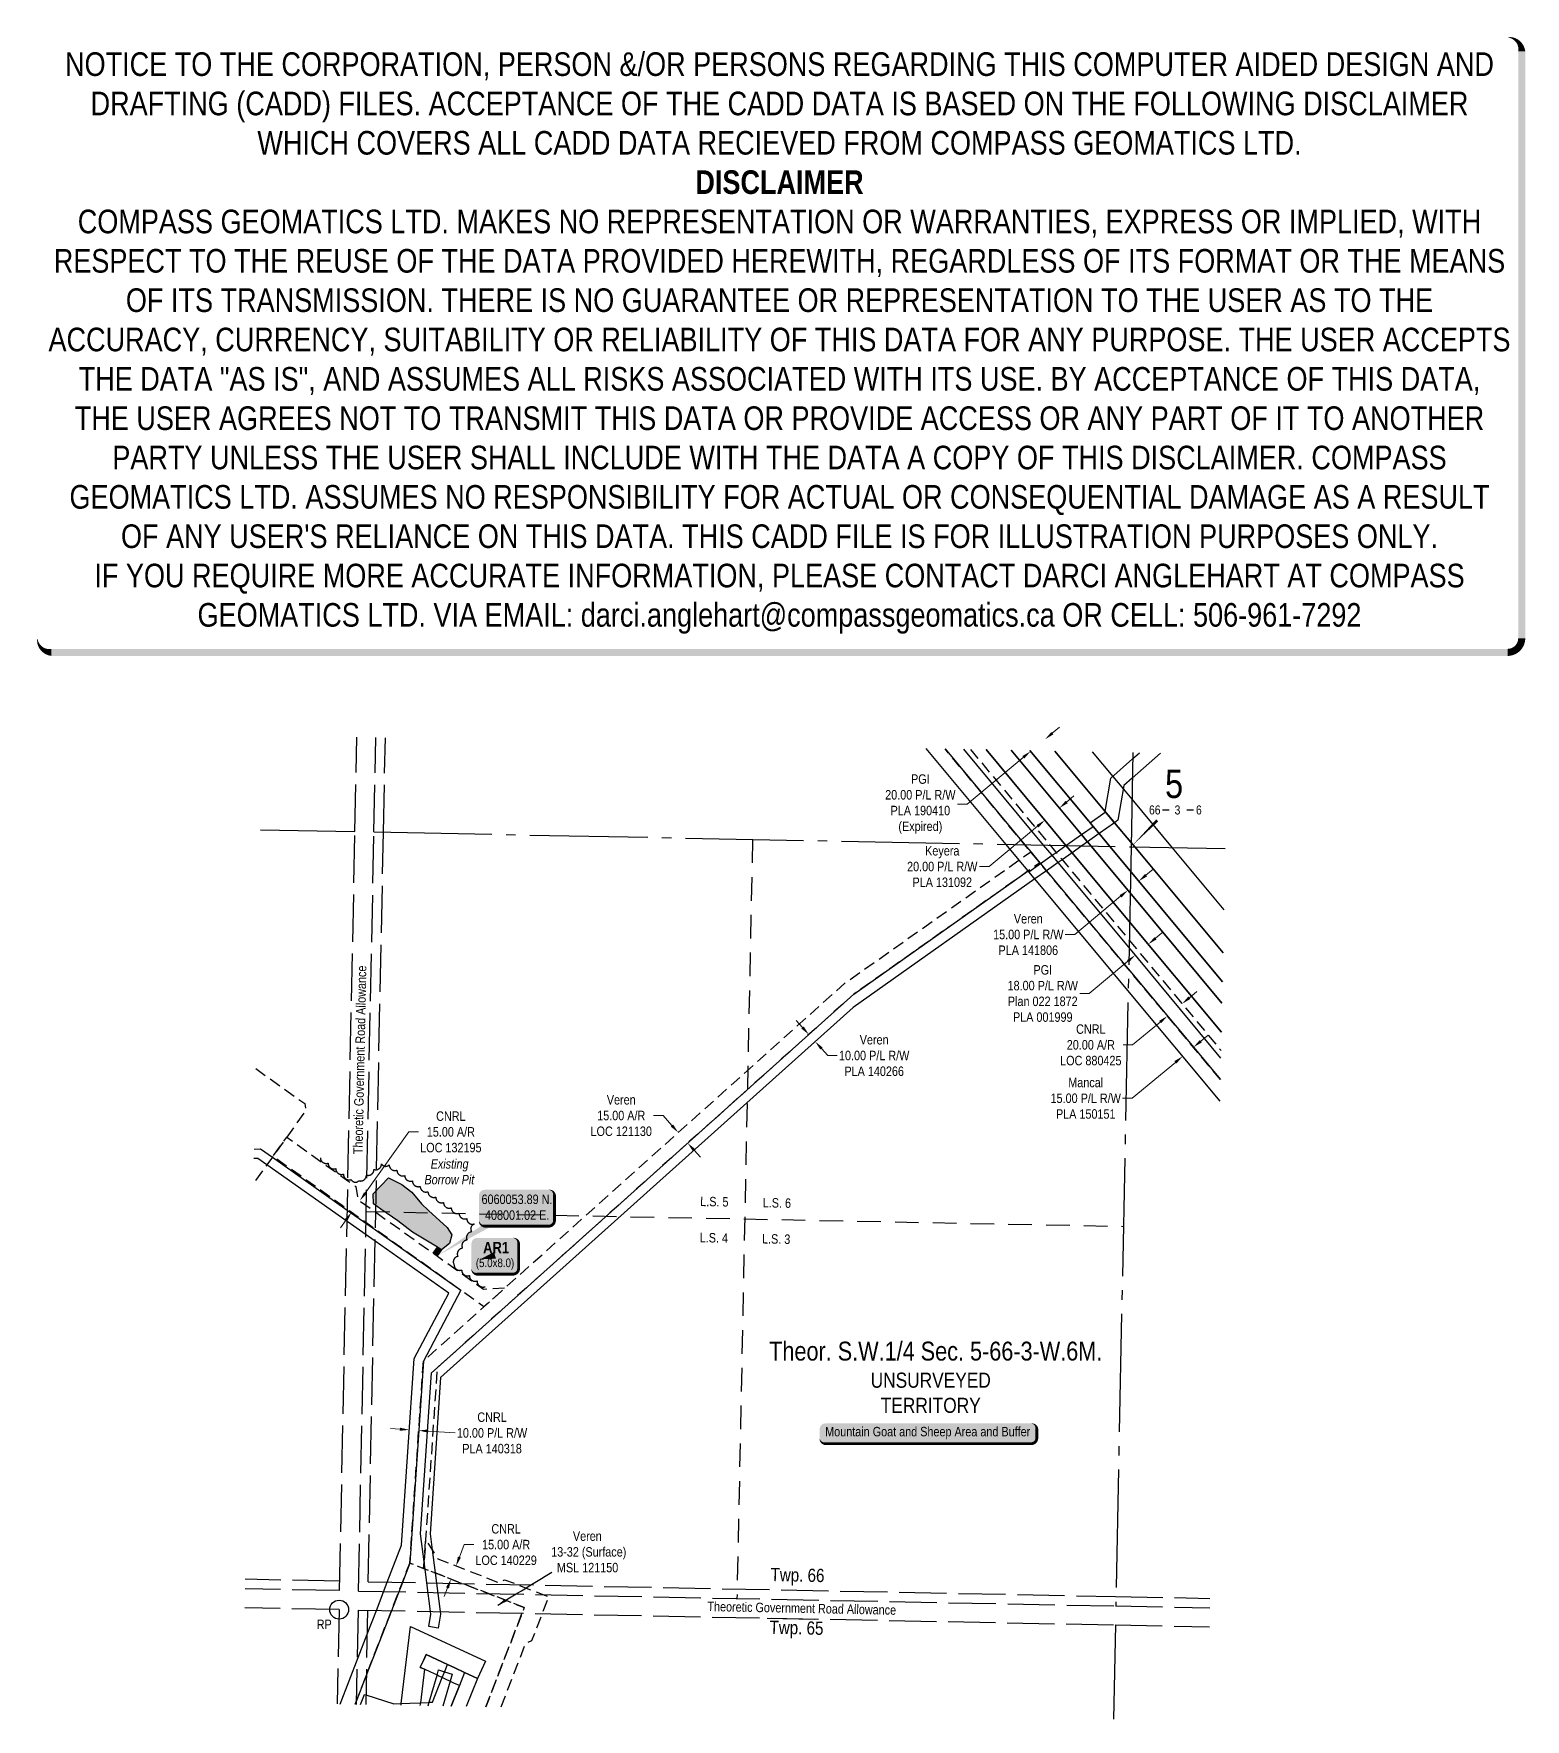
# Model space of a CAD drawing. Extents: x 407574 to 409153, y 6059563 to 6061349.
import ezdxf
from ezdxf.enums import TextEntityAlignment as Align

# ---------------------------------------------------------------- set-up
doc = ezdxf.new("R2010")
doc.units = 0
doc.header["$LTSCALE"] = 5
doc.header["$PDSIZE"] = 0.5
for name, pattern in [('0', [1, 1, 0]), ('foc-ACCESSROAD', [3.75, 2.5, -1.25]), ('foc-LSD', [8, 5, -3]), ('foc-QUARTERLINE', [33, 25, -3, 2, -3]), ('foc-UNSURVEYED', [12.5, 10, -2.5])]:
    doc.linetypes.add(name, pattern=pattern)
doc.layers.get('Defpoints').update_dxf_attribs({"color": 9})
for name, color, linetype in [('10', 1, 'Continuous'), ('35', 37, 'Continuous'), ('9', 3, 'Continuous'), ('AS-WILDLIFE-BLOCK', 131, 'Continuous'), ('C-AR', 13, 'foc-ACCESSROAD'), ('C-RW', 13, 'Continuous'), ('C-SYMBOL', 7, 'Continuous'), ('C-WS', 13, 'foc-ACCESSROAD'), ('CG-NOTES', 7, 'Continuous'), ('D-TXT', 6, 'Continuous'), ('DETAIL-T', 7, 'Continuous'), ('F-AR', 190, 'foc-ACCESSROAD'), ('F-RW', 190, 'Continuous'), ('F-WS', 190, 'foc-ACCESSROAD'), ('L-QSEC', 8, 'foc-QUARTERLINE'), ('L-ROAD-T', 7, 'Continuous'), ('L-SECLBL', 7, 'Continuous'), ('L-SECTION-LSD', 7, 'foc-LSD'), ('L-UNS-T', 3, 'Continuous'), ('L-USEC', 7, 'foc-UNSURVEYED'), ('P-TEMP-BLOCKS', 250, 'Continuous'), ('P-TEMP-H', 41, 'Continuous'), ('P-TEMP_ACCESS ROAD', 46, 'Continuous'), ('T-BUSH', 110, '0'), ('T-EXISTING TFA-T', 220, 'Continuous'), ('T-WATER', 160, 'Continuous'), ('T-WATER-H', 133, 'Continuous')]:
    doc.layers.add(name, color=color, linetype=linetype)
for name, color, linetype, lineweight in [('C-AR-T', 13, 'Continuous', 9), ('C-RW-T', 13, 'Continuous', 9), ('C-WS-T', 13, 'Continuous', 9), ('F-AR-T', 190, 'Continuous', 9), ('F-RW-T', 190, 'Continuous', 9)]:
    doc.layers.add(name, color=color, linetype=linetype, lineweight=lineweight)
doc.layers.add('DISCLAIMER', color=7, linetype='Continuous', plot=False)
doc.styles.add('100L', font='ARIALN.TTF', dxfattribs={"height": 11})
doc.styles.add('175L', font='ARIALN.TTF', dxfattribs={"height": 20})
doc.styles.add('80', font='ARIALN.TTF', dxfattribs={"height": 10})
doc.styles.add('80CG', font='ARIALN.TTF', dxfattribs={"height": 10})
doc.styles.add('80L', font='ARIALN.TTF', dxfattribs={"height": 10})
doc.styles.add('BOLD', font='ARIALNB.TTF')
doc.styles.add('SIMPLEX', font='ARIALN.TTF')
doc.dimstyles.new('Compass 5 000', dxfattribs={"dimscale": 5, "dimtxt": 9, "dimasz": 2, "dimexe": 0.2, "dimexo": 0.0625, "dimgap": 0.5, "dimtad": 0, "dimtih": 1, "dimtoh": 1, "dimzin": 0, "dimdsep": 46, "dimtxsty": '80CG', "dimcen": 0.1, "dimse1": 1, "dimse2": 1, "dimclrd": 256, "dimclrt": 256, "dimaunit": 1, "dimadec": 4, "dimazin": 0, "dimtfac": 0.06, "dimtofl": 0, "dimtmove": 0, "dimatfit": 1, "dimfxl": 0.2, "dimtolj": 1, "dimtzin": 0, "dimlwd": -1, "dimarcsym": 0})

# ---------------------------------------------------------------- blocks, each defined once
blk = doc.blocks.new('*U420')
at = {"layer": '35', "color": 3}
blk.add_circle((0, 0), 10, dxfattribs=at)
at = {"layer": '35', "color": 3, "style": '80'}
blk.add_attdef('RP_001', (-23.7, -20.6), '', height=10, dxfattribs=at)
blk = doc.blocks.new('L-SECLBL')
at = {"layer": '9', "color": 7}
for p, q in [((-5.1, -27.8), (-12.3, -27.8)), ((20.7, -27.8), (13.5, -27.8))]:
    blk.add_line(p, q, dxfattribs=at)
at = {"layer": '10', "color": 2, "style": 'SIMPLEX'}
blk.add_attdef('SEC', text='', height=30, dxfattribs=at).set_placement((0, 0), align=Align.MIDDLE)
at = {"layer": '10', "color": 5, "style": '80L'}
blk.add_attdef('TWP', text='', height=9.5, dxfattribs=at).set_placement((-14.4, -27.4), align=Align.MIDDLE_RIGHT)
blk.add_attdef('RGE', text='', height=9.5, dxfattribs=at).set_placement((3.6, -27.4), align=Align.MIDDLE_CENTER)
blk.add_attdef('MER', text='', height=9.5, dxfattribs=at).set_placement((23.2, -27.4), align=Align.MIDDLE_LEFT)
blk = doc.blocks.new('*D422')
at = {"layer": 'Defpoints', "color": 0, "transparency": 16777216}
for p in [(408613.1, 6060533.6), (408597.5, 6060520.6), (408774.3, 6060308.1)]:
    blk.add_point(p, dxfattribs=at)
at = {"layer": 'F-AR-T', "transparency": 16777216}
for p, q in [((408797.6, 6060327.5), (408805.3, 6060333.9)), ((408766.6, 6060301.7), (408737.5, 6060277.5)), ((408737.5, 6060277.5), (408727.5, 6060277.5))]:
    blk.add_line(p, q, dxfattribs=at)
for points in [[(408796.5, 6060328.8), (408798.7, 6060326.2), (408789.9, 6060321.1)], [(408765.6, 6060303), (408767.7, 6060300.5), (408774.3, 6060308.1)]]:
    blk.add_solid(points, dxfattribs=at)
at = {"layer": 'F-AR-T', "transparency": 16777216, "insert": (408693.2, 6060277.5), "char_height": 10, "attachment_point": 5, "style": '80CG'}
blk.add_mtext('\\A1;CNRL\\P20.00 A/R\\PLOC 880425', dxfattribs=at)
blk = doc.blocks.new('*D423')
at = {"layer": 'Defpoints', "color": 0, "transparency": 16777216}
for p in [(407919.2, 6060112.3), (407993.9, 6060040.6), (408002.6, 6060052.8)]:
    blk.add_point(p, dxfattribs=at)
at = {"layer": 'F-AR-T', "transparency": 16777216}
for p, q in [((407925, 6060120.4), (407971.2, 6060185.3)), ((407971.2, 6060185.3), (407981.2, 6060185.3)), ((407904.6, 6060092), (407898.8, 6060083.8))]:
    blk.add_line(p, q, dxfattribs=at)
for points in [[(407923.6, 6060121.4), (407926.3, 6060119.5), (407919.2, 6060112.3)], [(407903.3, 6060092.9), (407906, 6060091), (407910.4, 6060100.1)]]:
    blk.add_solid(points, dxfattribs=at)
at = {"layer": 'F-AR-T', "transparency": 16777216, "insert": (408015.6, 6060185.3), "char_height": 10, "attachment_point": 5, "style": '80CG'}
blk.add_mtext('\\A1;CNRL\\P15.00 A/R\\PLOC 132195', dxfattribs=at)
blk = doc.blocks.new('*D426')
at = {"layer": 'C-AR-T', "transparency": 16777216}
for p, q in [((408240.3, 6060202.6), (408230.3, 6060202.6)), ((408249.7, 6060192.1), (408240.3, 6060202.6)), ((408273.1, 6060166), (408279.8, 6060158.6))]:
    blk.add_line(p, q, dxfattribs=at)
for points in [[(408250.9, 6060193.2), (408248.5, 6060190.9), (408256.4, 6060184.6)], [(408274.3, 6060167.1), (408271.8, 6060164.9), (408266.4, 6060173.4)]]:
    blk.add_solid(points, dxfattribs=at)
at = {"layer": 'Defpoints', "color": 0, "transparency": 16777216}
for p in [(408256.4, 6060184.6), (408231.3, 6060162.1), (408241.3, 6060150.9)]:
    blk.add_point(p, dxfattribs=at)
at = {"layer": 'C-AR-T', "transparency": 16777216, "insert": (408196, 6060202.6), "char_height": 10, "attachment_point": 5, "style": '80CG'}
blk.add_mtext('\\A1;Veren\\P15.00 A/R\\PLOC 121130', dxfattribs=at)
blk = doc.blocks.new('*D427')
at = {"layer": 'Defpoints', "color": 0, "transparency": 16777216}
for p in [(408021.1, 6059725.5), (408035.3, 6059720), (408029.9, 6059706.1)]:
    blk.add_point(p, dxfattribs=at)
at = {"layer": 'F-AR-T', "transparency": 16777216}
for p, q in [((408024.7, 6059734.9), (408029.8, 6059748.1)), ((408029.8, 6059748.1), (408039.8, 6059748.1)), ((408012, 6059702.3), (408008.4, 6059693))]:
    blk.add_line(p, q, dxfattribs=at)
for points in [[(408023.1, 6059735.5), (408026.2, 6059734.3), (408021.1, 6059725.5)], [(408010.5, 6059702.9), (408013.6, 6059701.7), (408015.7, 6059711.6)]]:
    blk.add_solid(points, dxfattribs=at)
at = {"layer": 'F-AR-T', "transparency": 16777216, "insert": (408074.1, 6059748.1), "char_height": 10, "attachment_point": 5, "style": '80CG'}
blk.add_mtext('\\A1;CNRL\\P15.00 A/R\\PLOC 140229', dxfattribs=at)
blk = doc.blocks.new('*D428')
at = {"layer": 'Defpoints', "color": 0, "transparency": 16777216}
for p in [(408727.3, 6060416.2), (408713.5, 6060404.7), (408740.2, 6060372.6)]:
    blk.add_point(p, dxfattribs=at)
at = {"layer": 'F-AR-T', "transparency": 16777216}
for p, q in [((408761.7, 6060390.5), (408769.4, 6060396.8)), ((408732.5, 6060366.2), (408691.4, 6060331.9)), ((408691.4, 6060331.9), (408681.4, 6060331.9))]:
    blk.add_line(p, q, dxfattribs=at)
for points in [[(408760.7, 6060391.7), (408762.8, 6060389.2), (408754, 6060384.1)], [(408731.5, 6060367.4), (408733.6, 6060364.9), (408740.2, 6060372.6)]]:
    blk.add_solid(points, dxfattribs=at)
at = {"layer": 'F-AR-T', "transparency": 16777216, "insert": (408642.3, 6060331.9), "char_height": 10, "attachment_point": 5, "style": '80CG'}
blk.add_mtext('\\A1;PGI\\P18.00 P/L R/W\\PPlan 022 1872\\PPLA 001999', dxfattribs=at)
blk = doc.blocks.new('*D429')
at = {"layer": 'Defpoints', "color": 0, "transparency": 16777216}
for p in [(408657.7, 6060531), (408642.3, 6060518.2), (408644.5, 6060515.5)]:
    blk.add_point(p, dxfattribs=at)
at = {"layer": 'F-AR-T', "transparency": 16777216}
for p, q in [((408667.6, 6060534.8), (408675.3, 6060541.2)), ((408636.8, 6060509.1), (408585.5, 6060466.4)), ((408585.5, 6060466.4), (408575.5, 6060466.4))]:
    blk.add_line(p, q, dxfattribs=at)
for points in [[(408666.6, 6060536.1), (408668.7, 6060533.5), (408659.9, 6060528.4)], [(408635.7, 6060510.4), (408637.9, 6060507.8), (408644.5, 6060515.5)]]:
    blk.add_solid(points, dxfattribs=at)
at = {"layer": 'F-AR-T', "transparency": 16777216, "insert": (408535.9, 6060466.4), "char_height": 10, "attachment_point": 5, "style": '80CG'}
blk.add_mtext('\\A1;Keyera\\P20.00 P/L R/W\\PPLA 131092', dxfattribs=at)
blk = doc.blocks.new('*D430')
at = {"layer": 'C-RW-T', "transparency": 16777216}
for p, q in [((408388, 6060295.9), (408381.3, 6060303.4)), ((408408, 6060273.6), (408414.7, 6060266.2)), ((408414.7, 6060266.2), (408424.7, 6060266.2))]:
    blk.add_line(p, q, dxfattribs=at)
for points in [[(408389.2, 6060297.1), (408386.7, 6060294.8), (408394.6, 6060288.5)], [(408409.2, 6060274.7), (408406.8, 6060272.5), (408401.3, 6060281.1)]]:
    blk.add_solid(points, dxfattribs=at)
at = {"layer": 'Defpoints', "color": 0, "transparency": 16777216}
for p in [(408389.1, 6060283.5), (408395.7, 6060276), (408401.3, 6060281.1)]:
    blk.add_point(p, dxfattribs=at)
at = {"layer": 'C-RW-T', "transparency": 16777216, "insert": (408463.8, 6060266.2), "char_height": 10, "attachment_point": 5, "style": '80CG'}
blk.add_mtext('\\A1;Veren\\P10.00 P/L R/W\\PPLA 140266', dxfattribs=at)
blk = doc.blocks.new('*D431')
at = {"layer": 'Defpoints', "color": 0, "transparency": 16777216}
for p in [(407972.8, 6059887.2), (407982.8, 6059886.5), (407981.6, 6059869)]:
    blk.add_point(p, dxfattribs=at)
at = {"layer": 'F-RW-T', "transparency": 16777216}
for p, q in [((407961.6, 6059870.4), (407951.6, 6059871)), ((407991.6, 6059868.4), (408020.1, 6059866.4))]:
    blk.add_line(p, q, dxfattribs=at)
for points in [[(407961.7, 6059872), (407961.5, 6059868.7), (407971.6, 6059869.7)], [(407991.7, 6059870), (407991.4, 6059866.7), (407981.6, 6059869)]]:
    blk.add_solid(points, dxfattribs=at)
at = {"layer": 'F-RW-T', "transparency": 16777216, "insert": (408059.2, 6059866.4), "char_height": 10, "attachment_point": 5, "style": '80CG'}
blk.add_mtext('\\A1;CNRL\\P10.00 P/L R/W\\PPLA 140318', dxfattribs=at)
blk = doc.blocks.new('*D432')
at = {"layer": 'C-RW-T', "transparency": 16777216}
for p, q in [((408751.6, 6060457.3), (408759.3, 6060463.7)), ((408724.7, 6060434.9), (408676.1, 6060394.4)), ((408676.1, 6060394.4), (408666.1, 6060394.4))]:
    blk.add_line(p, q, dxfattribs=at)
for points in [[(408750.6, 6060458.6), (408752.7, 6060456), (408743.9, 6060450.9)], [(408723.7, 6060436.2), (408725.8, 6060433.6), (408732.4, 6060441.3)]]:
    blk.add_solid(points, dxfattribs=at)
at = {"layer": 'Defpoints', "color": 0, "transparency": 16777216}
for p in [(408732.4, 6060441.3), (408755.7, 6060436.8), (408744.2, 6060427.2)]:
    blk.add_point(p, dxfattribs=at)
at = {"layer": 'C-RW-T', "transparency": 16777216, "insert": (408627, 6060394.4), "char_height": 10, "attachment_point": 5, "style": '80CG'}
blk.add_mtext('\\A1;Veren\\P15.00 P/L R/W\\PPLA 141806', dxfattribs=at)
blk = doc.blocks.new('*D433')
at = {"layer": 'Defpoints', "color": 0, "transparency": 16777216}
for p in [(408790.4, 6060265.4), (408796.4, 6060258.1), (408808, 6060267.7)]:
    blk.add_point(p, dxfattribs=at)
at = {"layer": 'F-RW-T', "transparency": 16777216}
for p, q in [((408809.6, 6060281.4), (408817.3, 6060287.8)), ((408782.7, 6060259), (408736.9, 6060220.9)), ((408736.9, 6060220.9), (408726.9, 6060220.9))]:
    blk.add_line(p, q, dxfattribs=at)
for points in [[(408808.5, 6060282.6), (408810.7, 6060280.1), (408801.9, 6060275)], [(408781.6, 6060260.3), (408783.8, 6060257.7), (408790.4, 6060265.4)]]:
    blk.add_solid(points, dxfattribs=at)
at = {"layer": 'F-RW-T', "transparency": 16777216, "insert": (408687.8, 6060220.9), "char_height": 10, "attachment_point": 5, "style": '80CG'}
blk.add_mtext('\\A1;Mancal\\P15.00 P/L R/W\\PPLA 150151', dxfattribs=at)
blk = doc.blocks.new('*D434')
at = {"layer": 'Defpoints', "color": 0, "transparency": 16777216}
for p in [(408629.4, 6060588.5), (408673.4, 6060566.9), (408658.1, 6060554.1)]:
    blk.add_point(p, dxfattribs=at)
at = {"layer": 'F-RW-T', "transparency": 16777216}
for p, q in [((408652.4, 6060607.7), (408660.1, 6060614.1)), ((408621.7, 6060582.1), (408562.2, 6060532.6)), ((408562.2, 6060532.6), (408552.2, 6060532.6))]:
    blk.add_line(p, q, dxfattribs=at)
for points in [[(408651.4, 6060609), (408653.5, 6060606.4), (408644.8, 6060601.3)], [(408620.6, 6060583.4), (408622.8, 6060580.9), (408629.4, 6060588.5)]]:
    blk.add_solid(points, dxfattribs=at)
at = {"layer": 'F-RW-T', "transparency": 16777216, "insert": (408512.7, 6060532.6), "char_height": 10, "attachment_point": 5, "style": '80CG'}
blk.add_mtext('\\A1;PGI\\P20.00 P/L R/W\\PPLA 190410\\P(Expired)', dxfattribs=at)
blk = doc.blocks.new('*U435')
h = blk.add_hatch(color=254)
edge = h.paths.add_edge_path()
edge.add_line((-34, -20), (34, -20))
edge.add_arc((34, -14), 6, 270, 360)
edge.add_line((40, -14), (40, 12.5))
edge.add_arc((34, 12.5), 6, 0, 90)
edge.add_line((34, 18.5), (-34, 18.5))
edge.add_arc((-34, 12.5), 6, 90, 180)
edge.add_line((-40, 12.5), (-40, -14))
edge.add_arc((-34, -14), 6, 180, 270)
at = {"color": 1, "flags": 128}
blk.add_lwpolyline([(-34, -20, 3, 3, 0), (34, -20, 3, 3, 0.414214), (40, -14, 3, 3, 0), (40, 12.5, 3, 0, 0.414214), (34, 18.5, 0, 0, 0), (-34, 18.5, 0, 0, 0.414214), (-40, 12.5, 0, 0, 0), (-40, -14, 0, 3, 0.414214)], format="xyseb", close=True, dxfattribs=at)
blk.add_lwpolyline([(-84.4, -51.6, 0, 10, 0), (0, 0, 5, 5, 0)], format="xyseb", dxfattribs=at)
at = {"color": 1, "style": '80'}
blk.add_attdef('ENTER_TEXT_001', (-36, -5), '', height=10, dxfattribs=at)
blk = doc.blocks.new('*U436')
h = blk.add_hatch(color=191)
edge = h.paths.add_edge_path()
edge.add_line((-19, -20), (19, -20))
edge.add_arc((19, -14), 6, 270, 360)
edge.add_line((25, -14), (25, 12.5))
edge.add_arc((19, 12.5), 6, 0, 90)
edge.add_line((19, 18.5), (-19, 18.5))
edge.add_arc((-19, 12.5), 6, 90, 180)
edge.add_line((-25, 12.5), (-25, -14))
edge.add_arc((-19, -14), 6, 180, 270)
at = {"color": 250, "flags": 128}
blk.add_lwpolyline([(-19, -20, 3, 3, 0), (19, -20, 3, 3, 0.414214), (25, -14, 3, 3, 0), (25, 12.5, 3, 0, 0.414214), (19, 18.5, 0, 0, 0), (-19, 18.5, 0, 0, 0.414214), (-25, 12.5, 0, 0, 0), (-25, -14, 0, 3, 0.414214)], format="xyseb", close=True, dxfattribs=at)
at = {"flags": 128}
blk.add_lwpolyline([(-15.2, -4, 0, 7.5, 0), (0, 0, 0, 0, 0)], format="xyseb", dxfattribs=at)
at = {"color": 250}
for tag, p, height, style in [('TEMP_AREA_W1_001', (-9.2, 2.2), 12, 'BOLD'), ('ENTER_TEXT_001', (-30.7, -12.5), 9, '80')]:
    blk.add_attdef(tag, p, '', height=height, dxfattribs=dict(at, style=style))
blk = doc.blocks.new('*U444')
h = blk.add_hatch(color=255)
edge = h.paths.add_edge_path()
edge.add_line((-109, -11.5), (109, -11.5))
edge.add_arc((109, -5.5), 6, 270, 360)
edge.add_line((115, -5.5), (115, 4))
edge.add_arc((109, 4), 6, 0, 90)
edge.add_line((109, 10), (-109, 10))
edge.add_arc((-109, 4), 6, 90, 180)
edge.add_line((-115, 4), (-115, -5.5))
edge.add_arc((-109, -5.5), 6, 180, 270)
at = {"color": 131, "flags": 128}
blk.add_lwpolyline([(-109, -11.5, 3, 3, 0), (109, -11.5, 3, 3, 0.414214), (115, -5.5, 3, 3, 0), (115, 4, 3, 0, 0.414214), (109, 10, 0, 0, 0), (-109, 10, 0, 0, 0.414214), (-115, 4, 0, 0, 0), (-115, -5.5, 0, 3, 0.414214)], format="xyseb", close=True, dxfattribs=at)
at = {"color": 131, "style": '80'}
blk.add_attdef('ENTER_TEXT_001', (-36, -5), '', height=10, dxfattribs=at)
blk = doc.blocks.new('Disclaimer_Legal')
at = {"layer": 'DISCLAIMER', "color": 254, "flags": 128}
blk.add_lwpolyline([(-3612.9, -1104.6, 37.5, 37.5, 0), (4096.1, -1104.6, 37.5, 37.5, 0.414214), (4171.1, -1029.6, 37.5, 37.5, 0), (4171.1, 2078.7, 37.5, 0, 0.414214), (4096.1, 2153.7, 0, 0, 0), (-3612.9, 2153.7, 0, 0, 0.414214), (-3687.9, 2078.7, 0, 0, 0), (-3687.9, -1029.6, 0, 37.5, 0.414214)], format="xyseb", close=True, dxfattribs=at)
at = {"layer": 'DISCLAIMER', "color": 254, "insert": (241.6, 533.9), "char_height": 125, "width": 7717.568, "attachment_point": 5, "style": '80'}
blk.add_mtext('NOTICE TO THE CORPORATION, PERSON &/OR PERSONS REGARDING THIS COMPUTER AIDED DESIGN AND DRAFTING (CADD) FILES. ACCEPTANCE OF THE CADD DATA IS BASED ON THE FOLLOWING DISCLAIMER WHICH COVERS ALL CADD DATA RECIEVED FROM COMPASS GEOMATICS LTD.\\P{\\fArial Narrow|b1|i0|c0|p34;DISCLAIMER}\\PCOMPASS GEOMATICS LTD. MAKES NO REPRESENTATION OR WARRANTIES, EXPRESS OR IMPLIED, WITH RESPECT TO THE REUSE OF THE DATA PROVIDED HEREWITH, REGARDLESS OF ITS FORMAT OR THE MEANS OF ITS TRANSMISSION. THERE IS NO GUARANTEE OR REPRESENTATION TO THE USER AS TO THE ACCURACY, CURRENCY, SUITABILITY OR RELIABILITY OF THIS DATA FOR ANY PURPOSE. THE USER ACCEPTS THE DATA "AS IS", AND ASSUMES ALL RISKS ASSOCIATED WITH ITS USE. BY ACCEPTANCE OF THIS DATA, THE USER AGREES NOT TO TRANSMIT THIS DATA OR PROVIDE ACCESS OR ANY PART OF IT TO ANOTHER PARTY UNLESS THE USER SHALL INCLUDE WITH THE DATA A COPY OF THIS DISCLAIMER. COMPASS GEOMATICS LTD. ASSUMES NO RESPONSIBILITY FOR ACTUAL OR CONSEQUENTIAL DAMAGE AS A RESULT OF ANY USER\'S RELIANCE ON THIS DATA. THIS CADD FILE IS FOR ILLUSTRATION PURPOSES ONLY.\\PIF YOU REQUIRE MORE ACCURATE INFORMATION, PLEASE CONTACT DARCI ANGLEHART AT COMPASS GEOMATICS LTD. VIA EMAIL: darci.anglehart@compassgeomatics.ca OR CELL: 506-961-7292', dxfattribs=at)

msp = doc.modelspace()

# ---------------------------------------------------------------- hatches: boundary and pattern name
at = {"layer": 'P-TEMP-H'}
h = msp.add_hatch(color=256, dxfattribs=at)
h.dxf.hatch_style = 1
h.paths.add_polyline_path([(408005.666, 6060060.395), (408001.021, 6060053.886), (407996.952, 6060056.789), (408001.597, 6060063.298)])
at = {"layer": 'T-WATER-H'}
h = msp.add_hatch(color=256, dxfattribs=at)
h.dxf.hatch_style = 1
h.paths.add_polyline_path([(407949.524, 6060136.721), (407963.502, 6060129.535), (407974.286, 6060121.552), (407984.67, 6060109.177), (407991.859, 6060101.991), (408011.828, 6060084.027), (408016.621, 6060076.443), (408014.224, 6060067.261), (408005.666, 6060060.395), (408001.597, 6060063.298), (407975.085, 6060079.237), (407959.509, 6060091.213), (407941.536, 6060103.588), (407933.549, 6060109.177), (407933.149, 6060119.556)])

# ---------------------------------------------------------------- linework, layer by layer
at = {"layer": 'C-RW', "flags": 128}
for points in [[(408832.083, 6060321.537), (408734.471, 6060438.825), (408693.477, 6060488.082), (408689.705, 6060492.615), (408689.059, 6060493.392), (408683.284, 6060500.329), (408682.642, 6060501.102), (408679.44, 6060504.948), (408608.869, 6060589.744)], [(408628.711, 6060589.352), (408690.968, 6060514.543), (408691.728, 6060513.631), (408692.365, 6060512.866), (408694.17, 6060510.697), (408695.572, 6060509.013), (408701.345, 6060502.076), (408701.99, 6060501.302), (408713.316, 6060487.692), (408734.933, 6060461.717), (408832.544, 6060344.429)]]:
    msp.add_lwpolyline(points, dxfattribs=at)
at = {"layer": 'C-WS', "flags": 128}
msp.add_lwpolyline([(407914.236, 6059578.907), (407926.024, 6059609.364), (407952.639, 6059678.122), (407964.226, 6059708.061), (407972.13, 6059728.479), (407986.78, 6059722.804), (407988.262, 6059722.229), (407996.55, 6059719.019), (407998.872, 6059718.118), (408028.055, 6059706.797), (408093.347, 6059681.541), (408090.954, 6059675.384), (408052.566, 6059576.177)], dxfattribs=at)
at = {"layer": 'F-AR', "flags": 128}
for points in [[(408830.451, 6060240.687), (408732.84, 6060357.979), (408645.667, 6060462.726), (408639.25, 6060470.436), (408629.626, 6060482.001), (408623.415, 6060489.461), (408538.808, 6060591.127)], [(408565.672, 6060590.596), (408650.23, 6060488.933), (408655.857, 6060482.171), (408662.27, 6060474.46), (408733.463, 6060388.866), (408831.073, 6060271.51)], [(408052.566, 6059576.177), (408090.954, 6059675.384), (408093.347, 6059681.541), (408028.055, 6059706.797), (407998.872, 6059718.118), (407996.55, 6059719.019), (407988.262, 6059722.229), (407986.78, 6059722.804), (407987.263, 6059729.964), (407988.845, 6059753.42), (407995.706, 6059742.628), (407997.904, 6059739.17), (408001.821, 6059733.011), (408066.065, 6059708.103), (408072.531, 6059710.959), (408086.226, 6059705.646), (408119.15, 6059692.885), (408112.218, 6059674.963), (408101.111, 6059646.253), (408094.646, 6059643.397), (408068.522, 6059575.862)]]:
    msp.add_lwpolyline(points, dxfattribs=at)
msp.add_lwpolyline([(407936.015, 6060100.275), (408050.09, 6060018.869), (408073.054, 6060020.141), (408050.648, 6060000.041), (408026.213, 6060017.486), (407935.645, 6060082.111), (407908.661, 6060101.368), (407905.909, 6060103.332), (407900.503, 6060107.192), (407827.263, 6060159.457), (407841.784, 6060179.806), (407906.525, 6060133.605), (407915.023, 6060127.541), (407917.374, 6060113.578), (407936.015, 6060100.275)], close=True, dxfattribs=at)
at = {"layer": 'F-RW', "flags": 128}
for points in [[(408829.989, 6060217.782), (408732.378, 6060335.081), (408634.036, 6060453.25), (408633.379, 6060454.041), (408627.606, 6060460.978), (408626.963, 6060461.75), (408617.338, 6060473.317), (408603.574, 6060489.851), (408518.967, 6060591.518)], [(408538.808, 6060591.127), (408623.415, 6060489.461), (408629.626, 6060482.001), (408639.25, 6060470.436), (408639.893, 6060469.663), (408645.667, 6060462.726), (408646.322, 6060461.938), (408732.84, 6060357.979), (408830.451, 6060240.687)], [(408830.913, 6060263.559), (408733.302, 6060380.853), (408658.598, 6060470.618), (408652.172, 6060478.34), (408643.239, 6060489.071), (408558.627, 6060590.735)], [(408582.291, 6060590.268), (408666.864, 6060488.606), (408673.325, 6060481.033), (408733.855, 6060408.302), (408831.467, 6060291.012)], [(408831.467, 6060291.012), (408733.855, 6060408.302), (408673.325, 6060481.033), (408666.864, 6060488.606), (408582.291, 6060590.268)], [(408608.866, 6060589.744), (408679.44, 6060504.946), (408682.641, 6060501.1), (408683.284, 6060500.328), (408689.058, 6060493.391), (408689.705, 6060492.615), (408693.477, 6060488.082), (408734.471, 6060438.825), (408832.083, 6060321.537)], [(408832.544, 6060344.429), (408734.933, 6060461.717), (408713.316, 6060487.692), (408701.99, 6060501.302), (408701.345, 6060502.076), (408695.572, 6060509.013), (408694.17, 6060510.697), (408692.365, 6060512.866), (408691.728, 6060513.631), (408690.968, 6060514.543), (408628.711, 6060589.352)], [(408833.16, 6060374.935), (408739.767, 6060487.17), (408735.549, 6060492.239), (408718.357, 6060512.855), (408717.709, 6060513.611), (408709.522, 6060523.447), (408708.351, 6060524.834), (408708.026, 6060525.193), (408706.321, 6060527.294), (408655.104, 6060588.831)], [(408655.161, 6060588.83), (408706.338, 6060527.337), (408708.029, 6060525.2), (408708.358, 6060524.849), (408709.54, 6060523.49), (408717.727, 6060513.654), (408718.368, 6060512.883), (408735.549, 6060492.239), (408739.767, 6060487.17), (408833.16, 6060374.945)], [(408694.732, 6060588.049), (408716.526, 6060561.863), (408727.643, 6060548.507), (408736.47, 6060537.901), (408779.344, 6060486.386), (408834.081, 6060420.619)], [(407807.227, 6060167.064), (407813.961, 6060167.512), (407826.645, 6060158.523), (407905.892, 6060102.507), (407935.633, 6060081.496), (408026.213, 6060017.486), (407986.512, 6059942.508), (407972.13, 6059728.479), (407964.226, 6059708.061), (407952.639, 6059678.122), (407926.024, 6059609.364), (407914.236, 6059578.907)], [(407898.274, 6059579.222), (407926.916, 6059653.221), (407936.678, 6059678.439), (407948.266, 6059708.378), (407963.381, 6059747.428), (407976.678, 6059945.303), (408013.267, 6060014.406), (407935.387, 6060069.427), (407905.647, 6060090.438), (407820.698, 6060150.454), (407811.086, 6060157.299), (407807.023, 6060157.028)], [(407962.832, 6059577.948), (407963.045, 6059579.707), (407972.98, 6059661.532), (408052.185, 6059624.493), (408043.717, 6059606.384), (408030.107, 6059612.739), (408019.804, 6059617.551), (408011.96, 6059621.214), (407989.455, 6059631.724), (407986.512, 6059625.421), (407983.112, 6059618.139), (407983.999, 6059617.725), (407987.561, 6059616.062), (407983.275, 6059580.628), (407982.903, 6059577.552)], [(408015.957, 6059576.9), (408024.591, 6059598.768), (408018.838, 6059601.478), (408006.467, 6059607.304), (408002.307, 6059609.263), (408000.573, 6059610.053), (407994.522, 6059612.811), (407987.561, 6059616.062), (407983.999, 6059617.725), (407983.112, 6059618.139), (407986.512, 6059625.421), (407989.455, 6059631.724), (408011.96, 6059621.214), (408019.804, 6059617.551), (408030.107, 6059612.739), (408043.717, 6059606.384), (408031.951, 6059576.584)], [(407919.76, 6059578.798), (407923.983, 6059589.44), (407925.608, 6059588.914), (407955.186, 6059579.349), (407963.045, 6059579.707), (407972.261, 6059580.127), (407983.275, 6059580.628), (407991.5, 6059581.003), (407993.513, 6059581.095), (407996.167, 6059581.215), (408006.467, 6059607.304), (408008.709, 6059612.982), (408011.96, 6059621.214), (408019.804, 6059617.551), (408030.107, 6059612.739), (408024.591, 6059598.768), (408015.957, 6059576.9)], [(407991.421, 6059577.384), (407992.501, 6059581.048), (408000.988, 6059609.864), (408002.6, 6059615.336), (408008.787, 6059613.179), (408016.909, 6059610.858), (408014.717, 6059603.419), (408006.955, 6059577.077)]]:
    msp.add_lwpolyline(points, dxfattribs=at)
at = {"layer": 'F-WS', "flags": 128}
msp.add_lwpolyline([(407808.963, 6060252.381), (407860.961, 6060215.273), (407862.114, 6060208.292), (407841.784, 6060179.806), (407827.263, 6060159.457), (407826.645, 6060158.523), (407820.698, 6060150.454), (407806.481, 6060130.422)], dxfattribs=at)
at = {"layer": 'L-QSEC'}
for p, q in [((408737.813, 6060587.198), (408735.8, 6060487.414)), ((407814.113, 6060505.406), (407914.052, 6060503.455)), ((407934.156, 6060503.063), (408735.8, 6060487.414)), ((408735.8, 6060487.414), (408719.573, 6059683.102)), ((408735.8, 6060487.414), (408835.39, 6060485.469)), ((408719.168, 6059662.998), (408717.152, 6059563.062))]:
    msp.add_line(p, q, dxfattribs=at)
at = {"layer": 'L-SECLBL', "flags": 128}
msp.add_lwpolyline([(408735.8, 6060487.414, 0, 2.999, 0), (408763.532, 6060515.339, 2.999, 2.999, 0)], format="xyseb", dxfattribs=at)
at = {"layer": 'L-SECTION-LSD'}
for p, q in [((408334.978, 6060495.242), (408318.503, 6059691.017)), ((407925.974, 6060100.994), (408727.508, 6060085.261))]:
    msp.add_line(p, q, dxfattribs=at)
at = {"layer": 'L-USEC'}
for p, q in [((407914.053, 6060503.48), (407916.087, 6060603.418)), ((407934.157, 6060503.071), (407936.191, 6060603.021)), ((407944.214, 6060502.867), (407946.248, 6060602.823)), ((407897.687, 6059699.322), (407914.053, 6060503.48)), ((407917.791, 6059698.925), (407934.157, 6060503.071)), ((407928.053, 6059708.783), (407944.214, 6060502.867)), ((407897.674, 6059699.322), (407797.748, 6059701.293)), ((407897.873, 6059709.379), (407797.953, 6059711.35)), ((407897.674, 6059699.322), (407897.687, 6059699.322)), ((407897.873, 6059709.379), (407897.891, 6059709.379)), ((407928.053, 6059708.783), (408719.414, 6059693.166)), ((407917.791, 6059698.925), (408719.216, 6059683.109)), ((408719.216, 6059683.109), (408819.163, 6059681.134)), ((408719.415, 6059693.166), (408819.366, 6059691.191)), ((407897.277, 6059679.218), (407797.339, 6059681.189)), ((407897.277, 6059679.218), (407895.244, 6059579.282)), ((407917.382, 6059678.808), (407915.348, 6059578.885)), ((407917.382, 6059678.808), (407917.382, 6059678.821)), ((407917.382, 6059678.821), (408719.167, 6059662.998)), ((407927.438, 6059678.604), (407925.405, 6059578.687)), ((407927.438, 6059678.604), (407927.439, 6059678.622)), ((408350.469, 6059670.274), (408412.012, 6059669.059)), ((408718.819, 6059663.005), (408818.757, 6059661.03))]:
    msp.add_line(p, q, dxfattribs=at)
at = {"layer": 'P-TEMP_ACCESS ROAD', "flags": 128}
msp.add_lwpolyline([(408005.666, 6060060.395), (408001.021, 6060053.886), (407996.952, 6060056.789), (408001.597, 6060063.298)], close=True, dxfattribs=at)
at = {"layer": 'T-BUSH', "flags": 128}
msp.add_lwpolyline([(407877.502, 6060158, 0.52056705), (407885.639, 6060152.194, 0.52056705), (407893.775, 6060146.388, 0.52056705), (407901.912, 6060140.581, 0.52056705), (407910.048, 6060134.775, 0.52056705), (407918.135, 6060133.606, 0.52056705), (407926.144, 6060139.586, 0.52056705), (407934.153, 6060145.567, 0.52056705), (407942.163, 6060151.547, 0.52056705), (407950.296, 6060150.432, 0.52056705), (407958.51, 6060144.735, 0.52056705), (407966.723, 6060139.038, 0.52056705), (407974.936, 6060133.341, 0.52056705), (407983.15, 6060127.644, 0.52056705), (407991.363, 6060121.947, 0.52056705), (407999.576, 6060116.25, 0.52056705), (408007.79, 6060110.553, 0.52056705), (408016.003, 6060104.856, 0.52056705), (408024.217, 6060099.159, 0.52056705), (408032.43, 6060093.462, 0.52056705), (408040.643, 6060087.765, 0.52056705), (408037.668, 6060079.491, 0.52056705), (408032.774, 6060070.776, 0.52056705), (408027.879, 6060062.061, 0.52056705), (408022.984, 6060053.346, 0.52056705), (408018.899, 6060044.811, 0.52056705), (408027.036, 6060039.005, 0.52056705), (408035.172, 6060033.199, 0.52056705), (408043.309, 6060027.392, 0.52056705), (408051.832, 6060021.31, 0.52056705)], format="xyb", dxfattribs=at)
at = {"layer": 'T-WATER', "flags": 128}
msp.add_lwpolyline([(407949.524, 6060136.721), (407963.502, 6060129.535), (407974.286, 6060121.552), (407984.67, 6060109.177), (407991.859, 6060101.991), (408011.828, 6060084.027), (408016.621, 6060076.443), (408014.224, 6060067.261), (408005.666, 6060060.395), (408001.597, 6060063.298), (407975.085, 6060079.237), (407959.509, 6060091.213), (407941.536, 6060103.588), (407933.549, 6060109.177), (407933.149, 6060119.556)], close=True, dxfattribs=at)

# ---------------------------------------------------------------- block references
msp.add_blockref('*U420', (407897.277, 6059679.217)).add_auto_attribs({'RP_001': 'RP'})
at = {"layer": 'AS-WILDLIFE-BLOCK'}
ref = msp.add_blockref('*U444', (408521.031, 6059866.506), dxfattribs=at)
ref.add_attrib('ENTER_TEXT_001', 'Mountain Goat and Sheep Area and Buffer', (408411.928, 6059862.805), dxfattribs={"layer": '0', "color": 131, "height": 10, "style": '80'})
at = {"layer": 'CG-NOTES', "color": 2, "xscale": 0.2, "yscale": 0.2, "zscale": 0.2}
msp.add_blockref('Disclaimer_Legal', (408315.239, 6060914.22), dxfattribs=at)
at = {"layer": 'DETAIL-T', "color": 1}
ref = msp.add_blockref('*U435', (408085.339, 6060105.498), dxfattribs=dict(at, xscale=0.999577, yscale=0.999577, zscale=0.999577))
ref.add_attrib('ENTER_TEXT_001', '6060053.89 N.', (408048.059, 6060108.916), dxfattribs={"layer": '0', "color": 1, "height": 9.99577, "style": '80'})
ref.add_attrib('ENTER_TEXT_002', '408001.02 E.', (408051.697, 6060092.215), dxfattribs={"layer": '0', "color": 1, "height": 9.99577, "style": '80'})
at = {"layer": 'L-SECLBL'}
msp.add_blockref('L-SECLBL', (408781.361, 6060553.808), dxfattribs=at).add_auto_attribs({'SEC': '5', 'TWP': '66', 'RGE': '3', 'MER': '6'})
at = {"layer": 'P-TEMP-BLOCKS'}
ref = msp.add_blockref('*U436', (408062.348, 6060054.564), dxfattribs=dict(at, xscale=0.9990552208060003, yscale=0.9990552208060003, zscale=0.9990552208060003))
ref.add_attrib('TEMP_AREA_W1_001', 'AR1', (408049.733, 6060056.807), dxfattribs={"layer": '0', "color": 250, "height": 11.9887, "style": 'BOLD'})
ref.add_attrib('ENTER_TEXT_001', '(5.0x8.0)', (408042.025, 6060042.106), dxfattribs={"layer": '0', "color": 250, "height": 8.9915, "style": '80'})

# ---------------------------------------------------------------- texts
at = {"layer": 'C-SYMBOL', "color": 3, "style": '175L'}
msp.add_text('Theor. S.W.1/4 Sec. 5-66-3-W.6M.', height=20, dxfattribs=at).set_placement((408528.998, 6059937.099), align=Align.BOTTOM_CENTER)
at = {"layer": 'C-WS-T', "insert": (408118.588, 6059762.088), "char_height": 9.9957, "width": 82.14515, "attachment_point": 1, "style": '80L'}
msp.add_mtext('\\pi26.22562;Veren\\P\\pi0.04998; 13-32 (Surface) \\P\\pi9.31271;MSL 121150', dxfattribs=at)
at = {"layer": 'D-TXT', "color": 3, "char_height": 13.9941, "attachment_point": 1, "rotation": 358.86943, "style": '80L'}
for s, insert in [('Twp. 66', (408354.288, 6059723.466)), ('Twp. 65', (408353.215, 6059667.601))]:
    msp.add_mtext_dynamic_manual_height_columns(s, width=101.35251, gutter_width=47.48, heights=[0], dxfattribs=dict(at, insert=insert))
at = {"layer": 'L-ROAD-T', "style": '80L'}
for rotation, p in [(88.8341, (407919.154, 6060261.64)), (358.86943, (408387.151, 6059680.733))]:
    msp.add_text('Theoretic Government Road Allowance', height=9.99577, rotation=rotation, dxfattribs=at).set_placement(p, align=Align.MIDDLE_CENTER)
at = {"layer": 'L-UNS-T', "color": 3, "insert": (408523.704, 6059908.853), "char_height": 16, "attachment_point": 5, "style": '80L'}
msp.add_mtext_dynamic_manual_height_columns('UNSURVEYED TERRITORY', width=126.41375, gutter_width=47.5, heights=[0], dxfattribs=at)
at = {"layer": 'T-EXISTING TFA-T', "insert": (407985.274, 6060156.421), "char_height": 9.99055, "attachment_point": 1, "style": '80L'}
msp.add_mtext_dynamic_manual_height_columns('\\pi8.95525;{\\fArial Narrow|b0|i1|c0|p34;Existing \\P\\pi2.34145;Borrow Pit}', width=57.40929, gutter_width=49.979, heights=[0], dxfattribs=at)

# ---------------------------------------------------------------- dimensions: what is measured, and where the dimension line sits
at = {"layer": 'C-AR-T'}
dim = msp.add_linear_dim(base=(408256.38, 6060184.608), p1=(408241.267, 6060150.901), p2=(408231.252, 6060162.065), angle=131.896201, text='Veren\\P15.00 A/R\\PLOC 121130', dimstyle='Compass 5 000', override={"dimtxt": 10}, dxfattribs=at)
dim.commit()
dim.dimension.update_dxf_attribs({"geometry": '*D426', "text_midpoint": (408195.983, 6060202.561), "dimtype": 161})
at = {"layer": 'C-RW-T'}
dim = msp.add_linear_dim(base=(408732.417, 6060441.293), p1=(408755.705, 6060436.757), p2=(408744.177, 6060427.163), angle=219.768405, text='Veren\\P15.00 P/L R/W\\PPLA 141806', dimstyle='Compass 5 000', override={"dimtxt": 10}, dxfattribs=at)
dim.commit()
dim.dimension.update_dxf_attribs({"geometry": '*D432', "text_midpoint": (408626.975, 6060394.392), "dimtype": 161})
dim = msp.add_aligned_dim(p1=(408389.065, 6060283.493), p2=(408395.743, 6060276.05), distance=7.497, text='Veren\\P10.00 P/L R/W\\PPLA 140266', dimstyle='Compass 5 000', override={"dimtxt": 10}, dxfattribs=at)
dim.commit()
dim.dimension.update_dxf_attribs({"geometry": '*D430', "text_midpoint": (408463.765, 6060266.169)})
at = {"layer": 'F-AR-T', "color": 1}
for base, p1, p2, angle, text, picture, middle in [((408644.479, 6060515.514), (408657.726, 6060531.036), (408642.266, 6060518.175), 219.757157, 'Keyera\\P20.00 P/L R/W\\PPLA 131092', '*D429', (408535.938, 6060466.431)), ((408740.211, 6060372.551), (408727.297, 6060416.181), (408713.474, 6060404.678), 219.767753, 'PGI\\P18.00 P/L R/W\\PPlan 022 1872\\PPLA 001999', '*D428', (408642.269, 6060331.893)), ((408021.066, 6059725.55), (408029.92, 6059706.076), (408035.327, 6059720.021), 68.808339, 'CNRL\\P15.00 A/R\\PLOC 140229', '*D427', (408074.116, 6059748.081))]:
    dim = msp.add_linear_dim(base=base, p1=p1, p2=p2, angle=angle, text=text, dimstyle='Compass 5 000', override={"dimtxt": 10}, dxfattribs=at)
    dim.commit()
    dim.dimension.update_dxf_attribs({"geometry": picture, "text_midpoint": middle, "dimtype": 161})
at = {"layer": 'F-AR-T'}
for base, p1, p2, angle, text, picture, middle in [((408774.318, 6060308.132), (408613.112, 6060533.56), (408597.517, 6060520.581), 219.767427, 'CNRL\\P20.00 A/R\\PLOC 880425', '*D422', (408693.201, 6060277.521)), ((407919.155, 6060112.307), (407993.876, 6060040.558), (408002.589, 6060052.767), 54.487763, 'CNRL\\P15.00 A/R\\PLOC 132195', '*D423', (408015.584, 6060185.307))]:
    dim = msp.add_linear_dim(base=base, p1=p1, p2=p2, angle=angle, text=text, dimstyle='Compass 5 000', override={"dimtxt": 10}, dxfattribs=at)
    dim.commit()
    dim.dimension.update_dxf_attribs({"geometry": picture, "text_midpoint": middle, "dimtype": 161})
at = {"layer": 'F-RW-T'}
for base, p1, p2, angle, text, picture, middle in [((408629.391, 6060588.535), (408673.439, 6060566.867), (408658.069, 6060554.076), 219.768021, 'PGI\\P20.00 P/L R/W\\PPLA 190410\\P(Expired)', '*D434', (408512.682, 6060532.636)), ((408790.388, 6060265.37), (408807.972, 6060267.699), (408796.437, 6060258.101), 219.765708, 'Mancal\\P15.00 P/L R/W\\PPLA 150151', '*D433', (408687.812, 6060220.858))]:
    dim = msp.add_linear_dim(base=base, p1=p1, p2=p2, angle=angle, text=text, dimstyle='Compass 5 000', override={"dimtxt": 10}, dxfattribs=at)
    dim.commit()
    dim.dimension.update_dxf_attribs({"geometry": picture, "text_midpoint": middle, "dimtype": 161})
at = {"layer": 'F-RW-T', "color": 1}
dim = msp.add_linear_dim(base=(407981.574, 6059869.021), p1=(407972.774, 6059887.21), p2=(407982.751, 6059886.539), angle=356.155606, text='CNRL\\P10.00 P/L R/W\\PPLA 140318', dimstyle='Compass 5 000', override={"dimtxt": 10}, dxfattribs=at)
dim.commit()
dim.dimension.update_dxf_attribs({"geometry": '*D431', "text_midpoint": (408059.203, 6059866.431), "dimtype": 161})

# ---------------------------------------------------------------- leaders
at = {"layer": 'C-WS-T', "color": 1, "path_type": 1}
msp.add_leader([(408065.179, 6059684.011), (408122.423, 6059718.861)], dimstyle='Compass 5 000', override={"dimgap": 0.5, "dimtad": 0}, dxfattribs=at)

# ---------------------------------------------------------------- next in the draw order: texts
at = {"layer": 'L-SECTION-LSD', "char_height": 10, "attachment_point": 1, "rotation": 358.875536, "style": '100L', "bg_fill": 3, "box_fill_scale": 1.5, "bg_fill_color": 256, "bg_fill_transparency": 0}
for s, width, insert in [('\\pi1.75858;L.S. 5', 30.40114, (408277.985, 6060116.763)), ('L.S. 6', 30.48313, (408345.931, 6060115.429)), ('\\pi1.98601;L.S. 4', 30.53989, (408277.234, 6060078.485)), ('L.S. 3', 30.37591, (408345.18, 6060077.152))]:
    msp.add_mtext_dynamic_manual_height_columns(s, width=width, gutter_width=55, heights=[0], dxfattribs=dict(at, insert=insert))

# ---------------------------------------------------------------- next in the draw order: linework, layer by layer
at = {"layer": 'C-AR', "flags": 128}
msp.add_lwpolyline([(407987.263, 6059729.964), (407986.78, 6059722.804), (407972.13, 6059728.479), (407986.512, 6059942.508), (408050.648, 6060000.041), (408073.054, 6060020.141), (408432.879, 6060342.95), (408617.338, 6060473.317), (408629.626, 6060482.001), (408639.25, 6060470.436), (408626.963, 6060461.75), (408442.248, 6060331.203), (408001.068, 6059935.415), (407988.845, 6059753.42), (407987.263, 6059729.964)], close=True, dxfattribs=at)
at = {"layer": 'C-RW', "flags": 128}
msp.add_lwpolyline([(408766.883, 6060586.625), (408736.915, 6060559.941), (408728.287, 6060552.259), (408721.961, 6060515.423), (408718.368, 6060512.883), (408701.99, 6060501.302), (408689.705, 6060492.615), (408683.573, 6060488.277), (408673.325, 6060481.032), (408662.922, 6060473.676), (408658.598, 6060470.618), (408646.322, 6060461.938), (408634.036, 6060453.25), (408441.576, 6060317.167), (408004.698, 6059925.239), (407993.502, 6059759.694), (407995.706, 6059742.628), (407998.872, 6059718.118), (408000.263, 6059707.347), (408004.169, 6059677.102), (408004.521, 6059674.383), (408002.225, 6059659.707), (407992.35, 6059661.251), (407994.424, 6059674.518), (407994.064, 6059677.302), (407990.158, 6059707.548), (407988.262, 6059722.229), (407987.263, 6059729.964), (407983.463, 6059759.388), (407995, 6059929.972), (408001.068, 6059935.415), (408442.248, 6060331.203), (408626.963, 6060461.75), (408627.606, 6060460.978), (408639.893, 6060469.663), (408652.172, 6060478.34), (408656.499, 6060481.399), (408666.864, 6060488.605), (408683.284, 6060500.329), (408695.572, 6060509.013), (408694.17, 6060510.697), (408692.365, 6060512.866), (408708.235, 6060524.082), (408708.358, 6060524.849), (408714.398, 6060559.968), (408737.327, 6060580.384), (408744.825, 6060587.06)], dxfattribs=at)

doc.saveas('drawing.dxf')
